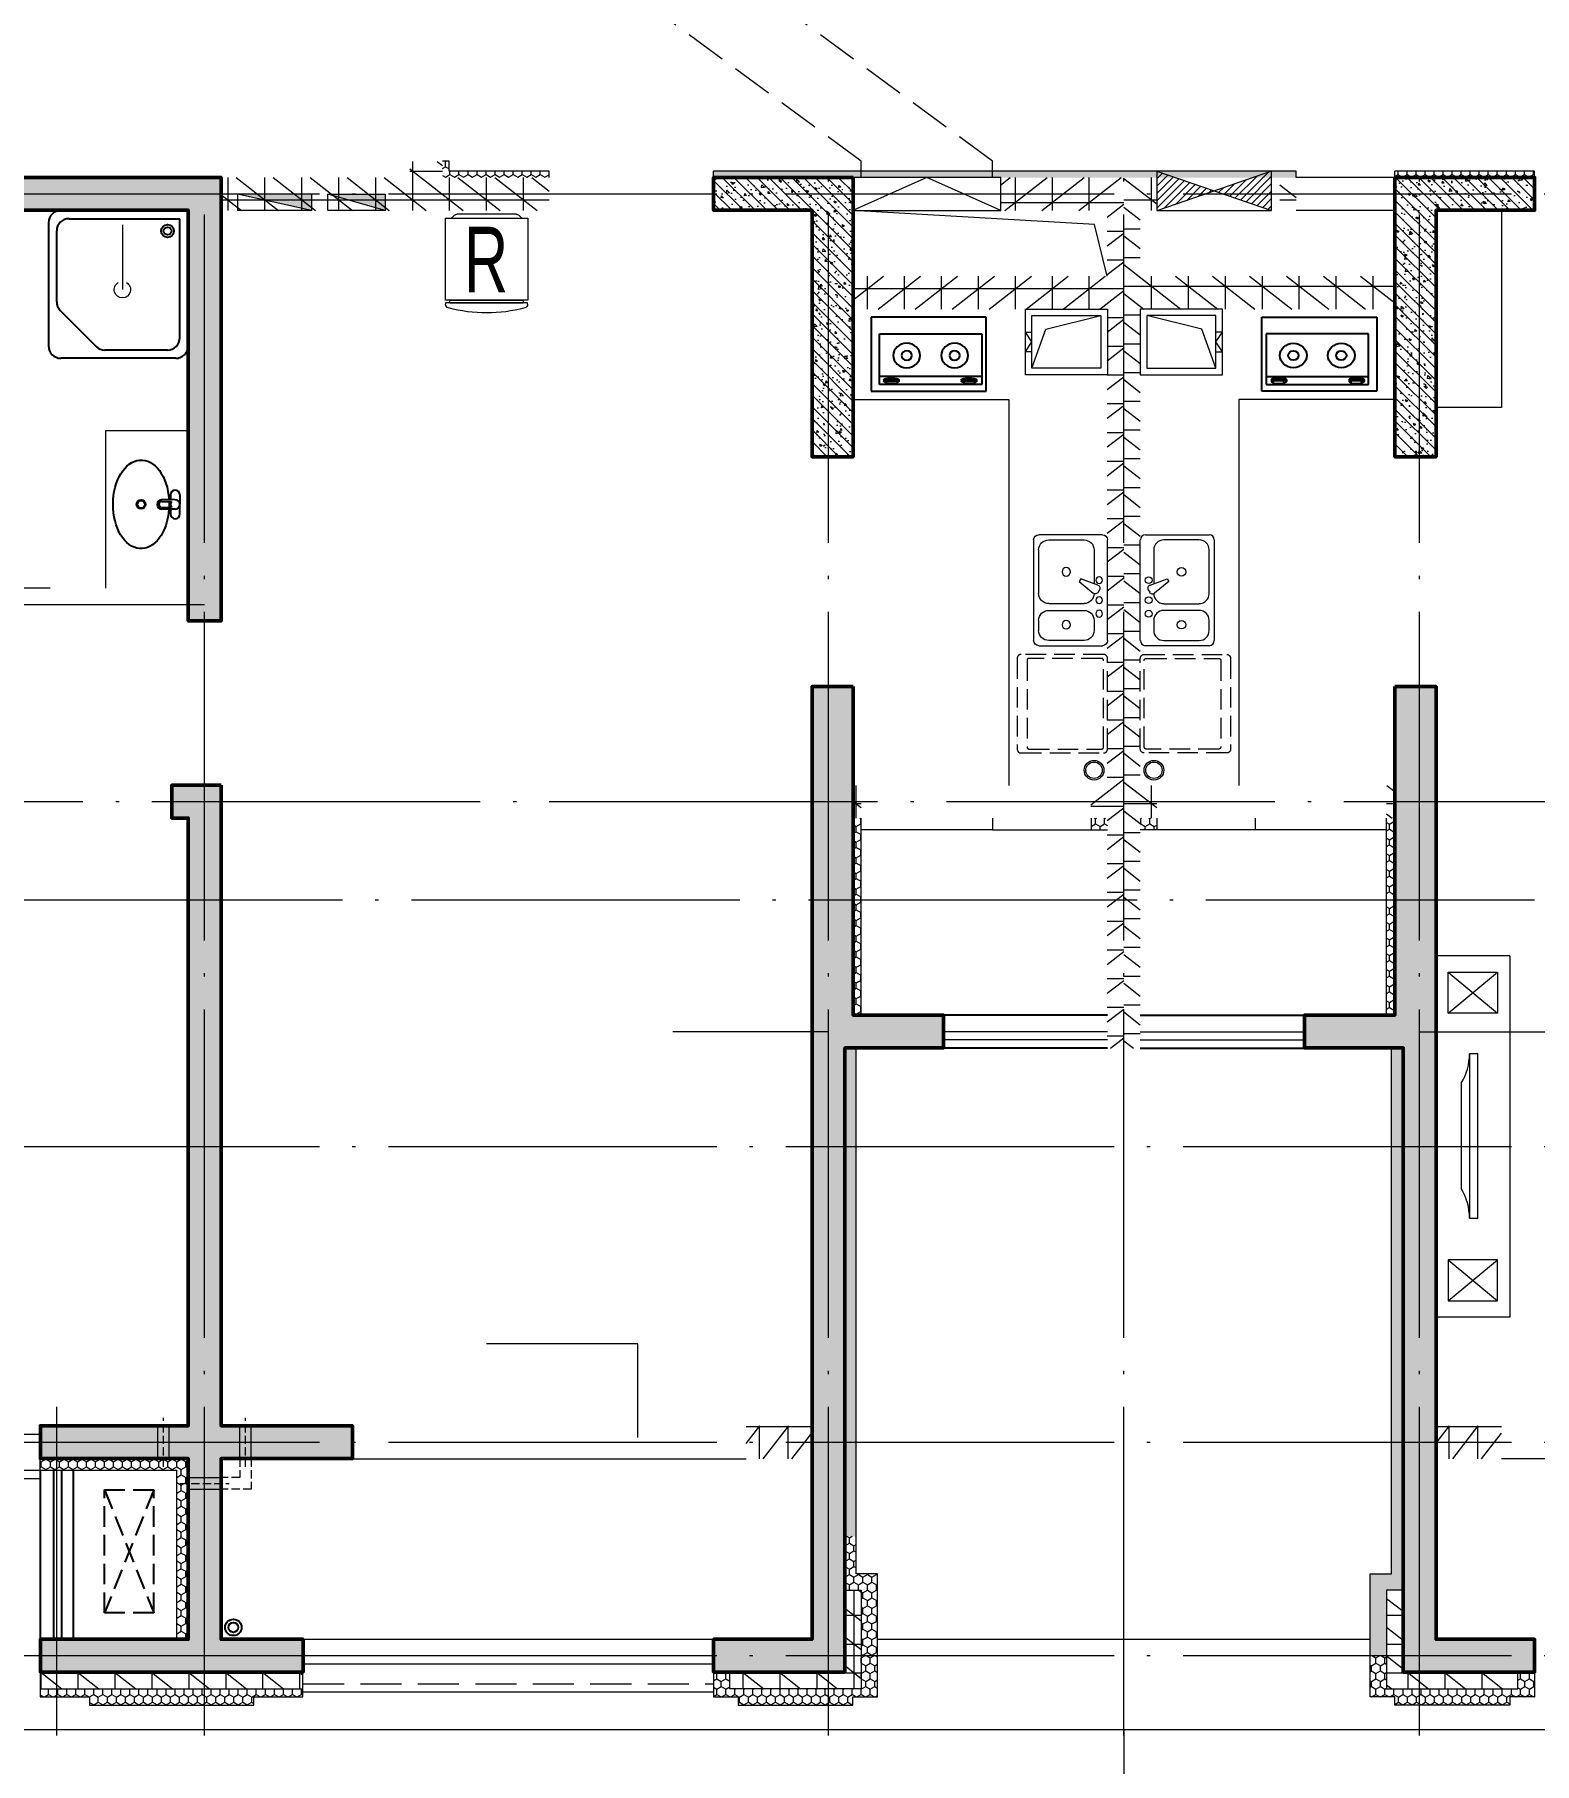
# Model space of a CAD drawing. Extents: x -32901 to 215436, y -92047 to 137701.
# Drawn here: x 178616 to 187751, y -85449 to -74923 of the extents above; entities that cross this region are included whole.
import ezdxf
from ezdxf.enums import TextEntityAlignment as Align

# ---------------------------------------------------------------- set-up
doc = ezdxf.new("R2010")
doc.units = 0
doc.header["$LTSCALE"] = 1000
doc.header["$MEASUREMENT"] = 0
doc.linetypes.add('DASH', pattern=[0.35, 0.25, -0.1])
doc.linetypes.add('DOTE', pattern=[2.42, 2, -0.2, 0.02, -0.2])
doc.layers.get('0').update_dxf_attribs({"linetype": 'CONTINUOUS'})
for name, color, linetype, lineweight in [('AXIS', 3, 'CONTINUOUS', 20), ('DOTE', 1, 'CONTINUOUS', 9), ('LVTRY', 6, 'CONTINUOUS', 20), ('PUB_DIM', 3, 'CONTINUOUS', 20), ('PUB_TEXT', 7, 'CONTINUOUS', 25), ('WINDOW', 4, 'CONTINUOUS', 20), ('保温', 71, 'CONTINUOUS', 15), ('剪力墙', 150, 'CONTINUOUS', 50), ('墙填充', 254, 'CONTINUOUS', 18), ('家具1', 8, 'CONTINUOUS', 15), ('栏杆', 40, 'CONTINUOUS', 18), ('洁具', 6, 'CONTINUOUS', 25), ('洞口层', 20, 'CONTINUOUS', 5), ('看线', 30, 'CONTINUOUS', 25), ('空心砖', 8, 'CONTINUOUS', 15), ('立面线', 7, 'CONTINUOUS', 40), ('装饰墙', 11, 'CONTINUOUS', 15), ('装饰线', 201, 'CONTINUOUS', 18)]:
    doc.layers.add(name, color=color, linetype=linetype, lineweight=lineweight)
doc.styles.add('dim_font', font='SIMPLEX.shx', dxfattribs={"width": 0.6})
doc.styles.add('N3', font='new-roms.shx', dxfattribs={"width": 0.7, "bigfont": 'hztxt.shx'})
pattern_1 = [(90, (489932.66, -65931.273), (27.4963, 47.625), [31.75, -63.5]), (330, (489932.66, -65931.273), (27.4963099, -47.6249943), [31.75, -63.5]), (30, (489932.66, -65931.273), (54.9926099, 5.7e-06), [-63.5, 31.75])]
pattern_2 = [(90, (422082.054, -83822.007), (27.4963, 47.625), [31.75, -63.5]), (330, (422082.054, -83822.007), (27.49631, -47.6249943), [31.75, -63.5]), (30, (422082.054, -83822.007), (54.99261, 5.7e-06), [-63.5, 31.75])]
pattern_3 = [(180, (422082.05, 20277.73), (0, 175), []), (142.125, (421882.05, 20277.73), (84.80764, 109.03833), []), (90, (421882.05, 20277.73), (225, 1e-14), [])]
pattern_4 = [(180, (418494.3, -100255.24), (0, 175), []), (142.125, (418294.3, -100255.24), (84.80764, 109.03833), []), (90, (418294.3, -100255.24), (225, 1e-14), [])]
pattern_5 = [(90, (418494.3, -100255.238), (27.4963, 47.625), [31.75, -63.5]), (330, (418494.3, -100255.238), (27.49631, -47.6249943), [31.75, -63.5]), (30, (418494.3, -100255.238), (54.99261, 5.7e-06), [-63.5, 31.75])]
pattern_6 = [(45, (8803.1, 34278.047), (-35.355339, 35.355339), []), (50, (8803.1, 34278.05), (143.452037, -12.550427), [15, -165]), (355, (8803.1, 34278.05), (-27.75027, 150.43843), [12, -132]), (100.4514, (8815.05, 34277), (115.701876, 137.88791), [12.74804, -140.22842]), (46.1842, (8803.1, 34318.05), (213.44821, -33.1038), [22.5, -247.5]), (96.6356, (8820.89, 34315.29), (186.93254, 194.82357), [19.12206, -210.3426]), (351.1842, (8803.1, 34318.05), (186.93239, 194.82372), [18, -198]), (21, (8823.1, 34308.05), (119.38141, -80.52378), [15, -165]), (326, (8823.1, 34308.05), (48.663066, 145.03001), [12, -132]), (71.4514, (8833.05, 34301.34), (168.044526, 64.5061), [12.74804, -140.22842]), (37.5, (8803.1, 34278.047), (2.431971, 66.578771), [0, -130.4, 0, -134, 0, -132.5]), (7.5, (8803.1, 34278.05), (52.613907, 78.882342), [0, -76.4, 0, -127.4, 0, -50.5]), (327.5, (8758.5, 34278.047), (106.764487, -4.510974), [0, -50, 0, -156, 0, -207]), (317.5, (8738.5, 34278.05), (116.637234, 20.020996), [0, -65, 0, -103.6, 0, -147])]
pattern_7 = [(45, (-188159.54, 103053.335), (-35.355339, 35.355339), []), (50, (-188159.54, 103053.33), (143.452037, -12.550427), [15, -165]), (355, (-188159.54, 103053.33), (-27.750267, 150.438427), [12, -132]), (100.4514, (-188147.59, 103052.29), (115.701876, 137.88791), [12.74804, -140.228422]), (46.1842, (-188159.54, 103093.33), (213.44821, -33.1038), [22.5, -247.5]), (96.6356, (-188141.75, 103090.58), (186.93254, 194.82357), [19.12206, -210.3426]), (351.1842, (-188159.54, 103093.33), (186.93239, 194.82372), [18, -198]), (21, (-188139.54, 103083.33), (119.38141, -80.523778), [15, -165]), (326, (-188139.54, 103083.33), (48.663066, 145.03001), [12, -132]), (71.4514, (-188129.59, 103076.62), (168.044526, 64.5061), [12.74804, -140.228422]), (37.5, (-188159.54, 103053.335), (2.431971, 66.578771), [0, -130.4, 0, -134, 0, -132.5]), (7.5, (-188159.54, 103053.335), (52.613907, 78.882342), [0, -76.4, 0, -127.4, 0, -50.5]), (327.5, (-188204.14, 103053.335), (106.764487, -4.5109743), [0, -50, 0, -156, 0, -207]), (317.5, (-188224.14, 103053.33), (116.637234, 20.020996), [0, -65, 0, -103.6, 0, -147])]

# ---------------------------------------------------------------- blocks, each defined once
blk = doc.blocks.new('M_E25ESP')
at = {"color": 0, "linetype": 'ByBlock'}
for p, q in [((31, 338), (419, 338)), ((0, -307), (0, 307)), ((82, 245), (82, 40)), ((358, 307), (143, 307)), ((419, -20), (419, 245)), ((450, 307), (450, -307)), ((48, 2), (57, -12)), ((59, 31), (163, 70)), ((173, 53), (87, -18)), ((163, 70), (173, 53)), ((143, -82), (358, -82)), ((82, -184), (82, -245)), ((358, -123), (143, -123)), ((419, -245), (419, -184)), ((143, -307), (358, -307)), ((419, -338), (31, -338))]:
    blk.add_line(p, q, dxfattribs=at)
for centre, radius in [((251, 112), 25.6), ((51, 61), 20.5), ((51, -61), 20.5), ((51, -143), 20.5), ((251, -210), 25.6)]:
    blk.add_circle(centre, radius, dxfattribs=at)
for centre, radius, start, end in [((31, 307), 30.7, 90, 180), ((419, 307), 30.7, 0, 90), ((143, 245), 61.4, 90, 180), ((358, 245), 61.4, 0, 90), ((66, 12), 20.5, 110.5377, 210), ((74, -2), 20.5, 210, 309.4623), ((143, -20), 61.4, 180, 270), ((358, -20), 61.4, 270, 0), ((143, -184), 61.4, 90, 180), ((358, -184), 61.4, 0, 90), ((31, -307), 30.7, 180, 270), ((143, -245), 61.4, 180, 270), ((358, -245), 61.4, 270, 0), ((419, -307), 30.7, 270, 0)]:
    blk.add_arc(centre, radius, start, end, dxfattribs=at)
at = {"style": 'dim_font', "width": 0.8, "flags": 9}
for tag in ['XSIZE', 'YSIZE']:
    blk.add_attdef(tag, (0, 0), '', height=0.5, dxfattribs=at)
blk = doc.blocks.new('jjz')
at = {"layer": '洁具'}
for p, q in [((450, 700), (0, 700)), ((0, 700), (0, 0)), ((102, 51), (102, 673)), ((102, 673), (410, 673)), ((360, 673), (360, 51)), ((380, 641), (390, 641)), ((410, 673), (410, 51)), ((450, 0), (450, 700)), ((381, 549), (390, 549)), ((388, 630), (403, 630)), ((388, 566), (388, 630)), ((403, 566), (388, 566)), ((403, 630), (403, 566)), ((380, 168), (390, 168)), ((388, 93), (388, 157)), ((388, 157), (403, 157)), ((403, 157), (403, 93)), ((0, 0), (450, 0)), ((410, 51), (102, 51)), ((381, 76), (390, 76)), ((403, 93), (388, 93))]:
    blk.add_line(p, q, dxfattribs=at)
at = {"layer": '洁具', "extrusion": (0, 0, -1)}
for centre, major_axis, start_param, end_param in [((409, 617), (0, 41.3), -1.318368, -1.013853), ((381, 637), (0, 4.03), -1.013853, 0), ((381, 637), (0, 4.03), 0, 0.313206), ((419, 617), (0, 41.3), -1.318368, -1.013853), ((390, 637), (0, 4.03), -1.013853, 0), ((390, 637), (0, 4.03), 0, 1.013851), ((362, 617), (0, 41.3), 1.013851, 1.240657), ((233, 508), (0, 82.5), 3.141593, 9.424778), ((233, 508), (0, 31.6), 3.141593, 9.424778), ((530, 595), (0, 177), -1.570796, -1.464362), ((530, 595), (0, 177), 4.605954, 4.712389), ((456, 604), (0, 94.4), -1.464362, -1.318368), ((456, 586), (0, 94.4), 4.45996, 4.605954), ((409, 573), (0, 41.3), 4.155445, 4.45996), ((381, 553), (0, 4.03), 3.141593, 4.155445), ((539, 595), (0, 177), -1.570796, -1.464362), ((539, 595), (0, 177), 4.605954, 4.712389), ((465, 604), (0, 94.4), -1.464362, -1.318368), ((465, 586), (0, 94.4), 4.45996, 4.605954), ((419, 573), (0, 41.3), 4.155445, 4.45996), ((390, 553), (0, 4.03), 3.141593, 4.155445), ((390, 553), (0, 4.03), 2.127739, 3.141593), ((362, 573), (0, 41.3), 1.823225, 2.12774), ((316, 586), (0, 94.4), 1.788282, 1.823225), ((233, 216), (0, 82.5), 3.141593, 9.424778), ((233, 216), (0, 31.6), 3.141593, 9.424778), ((530, 122), (0, 177), -1.570796, -1.464362), ((530, 122), (0, 177), 4.605954, 4.712389), ((456, 131), (0, 94.4), -1.464362, -1.318368), ((409, 144), (0, 41.3), -1.318368, -1.013853), ((381, 164), (0, 4.03), -1.013853, 0), ((539, 122), (0, 177), -1.570796, -1.464362), ((539, 122), (0, 177), 4.605954, 4.712389), ((381, 164), (0, 4.03), 0, 0.313206), ((465, 131), (0, 94.4), -1.464362, -1.318368), ((419, 144), (0, 41.3), -1.318368, -1.013853), ((390, 164), (0, 4.03), -1.013853, 0), ((390, 164), (0, 4.03), 0, 1.013851), ((362, 144), (0, 41.3), 1.013851, 1.240657), ((456, 113), (0, 94.4), 4.45996, 4.605954), ((409, 100), (0, 41.3), 4.155445, 4.45996), ((381, 80), (0, 4.03), 3.141593, 4.155445), ((465, 113), (0, 94.4), 4.45996, 4.605954), ((419, 100), (0, 41.3), 4.155445, 4.45996), ((390, 80), (0, 4.03), 3.141593, 4.155445), ((390, 80), (0, 4.03), 2.127739, 3.141593), ((362, 100), (0, 41.3), 1.823225, 2.12774), ((316, 113), (0, 94.4), 1.788282, 1.823225)]:
    blk.add_ellipse(centre, major_axis=major_axis, ratio=0.9, start_param=start_param, end_param=end_param, dxfattribs=at)
blk = doc.blocks.new('j1')
at = {"layer": '洁具'}
for p, q in [((-29, 29), (-111, 29)), ((-29, 29), (-111, 29)), ((-111, 18), (-51, 18)), ((-111, 18), (-51, 18)), ((-58, 58), (-58, 29)), ((-58, 58), (-58, 29)), ((-58, 18), (-58, -18)), ((-58, 18), (-58, -18)), ((0, -58), (0, 58)), ((0, -58), (0, 58)), ((-111, -18), (-51, -18)), ((-111, -18), (-51, -18)), ((-29, -29), (-111, -29)), ((-29, -29), (-111, -29)), ((-58, -29), (-58, -58)), ((-58, -29), (-58, -58))]:
    blk.add_line(p, q, dxfattribs=at)
for radius in [27, 27, 22.5, 22.5]:
    blk.add_circle((-237, 0), radius, dxfattribs=at)
for centre, radius, start, end in [((-111, 0), 28.8, 90, 270), ((-111, 0), 28.8, 90, 270), ((-111, 0), 18, 90, 270), ((-111, 0), 18, 90, 270), ((-29, 58), 28.8, 0, 180), ((-29, 58), 28.8, 0, 180), ((-29, 0), 28.8, 141.3178, 218.6822), ((-29, 0), 28.8, 141.3178, 218.6822), ((-29, 0), 28.8, 270, 90), ((-29, 0), 28.8, 270, 90), ((-29, -58), 28.8, 180, 0), ((-29, -58), 28.8, 180, 0)]:
    blk.add_arc(centre, radius, start, end, dxfattribs=at)
at = {"layer": '洁具', "extrusion": (0, 0, -1)}
for start_param, end_param in [(1.677666, 7.747112), (1.677666, 7.747112), (1.50408, 1.637512), (1.50408, 1.637512)]:
    blk.add_ellipse((-237, 0), major_axis=(0, 270), ratio=0.633333, start_param=start_param, end_param=end_param, dxfattribs=at)
blk = doc.blocks.new('_LV10')
blk.add_line((0, -37), (0, -432))
blk.add_arc((0, -432), 50, 121.0332, 58.9668)
blk = doc.blocks.new('yg4')
at = {"layer": '洁具'}
for p, q in [((-775, 0), (0, 0)), ((0, 0), (0, -825)), ((-850, -75), (-850, -825)), ((-725, -50), (-50, -50)), ((-50, -775), (-50, -50)), ((-800, -556), (-800, -125)), ((-778, -609), (-559, -828)), ((-75, -900), (-775, -900)), ((-125, -850), (-506, -850))]:
    blk.add_line(p, q, dxfattribs=at)
for radius in [38.8, 23.8]:
    blk.add_circle((-125, -125), radius, dxfattribs=at)
for centre, start, end in [((-775, -75), 90, 180), ((-725, -125), 90, 180), ((-725, -556), 180, 225), ((-775, -825), 180, 270), ((-506, -775), 225, 270), ((-125, -775), 270, 0), ((-75, -825), 270, 0)]:
    blk.add_arc(centre, 75, start, end, dxfattribs=at)
at = {"layer": 'LVTRY', "xscale": -1}
blk.add_blockref('_LV10', (-400, -50), dxfattribs=at)
blk = doc.blocks.new('ktj1')
at = {"layer": '洁具', "linetype": 'DASH', "ltscale": 0.5}
blk.add_lwpolyline([(750, 0), (750, 300), (0, 300), (750, 0), (0, 0), (750, 300), (0, 300), (0, 0)], dxfattribs=at)
blk = doc.blocks.new('xyj01')
at = {"layer": 'LVTRY', "linetype": 'DASH', "ltscale": 0.5}
for p, q in [((276, 550), (-276, 550)), ((-300, 526), (-300, 24)), ((-276, 478), (-276, 36)), ((264, 490), (-264, 490)), ((276, 36), (276, 478)), ((300, 24), (300, 526)), ((-276, 0), (276, 0)), ((-264, 24), (264, 24))]:
    blk.add_line(p, q, dxfattribs=at)
for centre, radius, start, end in [((-276, 526), 24, 90, 180), ((276, 526), 24, 0, 90), ((-264, 478), 12, 90, 180), ((264, 478), 12, 0, 90), ((-276, 24), 24, 180, 270), ((-264, 36), 12, 180, 270), ((264, 36), 12, 270, 0), ((276, 24), 24, 270, 0)]:
    blk.add_arc(centre, radius, start, end, dxfattribs=at)
blk = doc.blocks.new('jjg2')
at = {"layer": 'LVTRY'}
for points in [[(0, 400), (500, 400), (500, 0), (0, 0)], [(40, 360), (460, 360), (460, 40), (40, 40)]]:
    blk.add_lwpolyline(points, close=True, dxfattribs=at)
blk.add_lwpolyline([(40, 140), (0, 140), (40, 200), (0, 260), (40, 260)], dxfattribs=at)
at = {"layer": 'PUB_DIM'}
blk.add_lwpolyline([(40, 40), (125, 278), (460, 360)], dxfattribs=at)
blk = doc.blocks.new('tv1')
at = {"layer": '家具1'}
for p, q in [((0, 2200), (0, 0)), ((450, 2200), (0, 2200)), ((450, 2200), (450, 0)), ((75, 1850), (375, 2100)), ((75, 2100), (375, 1850)), ((75, 100), (375, 350)), ((75, 350), (375, 100)), ((450, 0), (0, 0))]:
    blk.add_line(p, q, dxfattribs=at)
for points in [[(75, 2100), (375, 2100), (375, 1850), (75, 1850)], [(205, 1603), (205, 603), (255, 603), (255, 1603)], [(75, 100), (375, 100), (375, 350), (75, 350)]]:
    blk.add_lwpolyline(points, close=True, dxfattribs=at)
blk.add_lwpolyline([(155, 1424), (155, 783)], dxfattribs=at)
for centre, start, end in [((-139, 1603), 328.7071, 0.1284), ((-139, 604), 359.8716, 31.2929)]:
    blk.add_arc(centre, 344, start, end, dxfattribs=at)
blk = doc.blocks.new('bx1')
at = {"layer": '家具1', "color": 2}
for p, q in [((-1085, -2), (-1067, -2)), ((-1067, -2), (-1067, -1001))]:
    blk.add_line(p, q, dxfattribs=at)
at = {"layer": '家具1', "color": 8}
for p, q in [((-39, -71), (-2, -108)), ((12, -141), (12, -859)), ((-1067, -1001), (-1085, -1001)), ((-39, -929), (-2, -892))]:
    blk.add_line(p, q, dxfattribs=at)
at = {"layer": '家具1', "color": 2}
blk.add_lwpolyline([(-39, -1000), (-39, 0), (-1038, 0), (-1038, -1000)], close=True, dxfattribs=at)
at = {"layer": '家具1', "color": 8}
blk.add_lwpolyline([(-1072, -950), (-1038, -950), (-1038, -54), (-1072, -54)], close=True, dxfattribs=at)
at = {"layer": '家具1', "color": 2}
for centre, radius, start, end in [((583, -501), 1775, 164.8257, 195.1743), ((-1085, -49), 47.4, 90, 164.8257), ((-1085, -954), 47.4, 195.1743, 270)]:
    blk.add_arc(centre, radius, start, end, dxfattribs=at)
at = {"layer": '家具1', "color": 8}
for centre, start, end in [((-36, -141), 0, 45), ((-36, -859), 315, 0)]:
    blk.add_arc(centre, 47.4, start, end, dxfattribs=at)
blk = doc.blocks.new('1')
at = {"layer": '洞口层'}
for p, q in [((380970, -27032), (381170, -27032)), ((380970, -27032), (380970, -27102)), ((381170, -27032), (381170, -27102)), ((380970, -27102), (381170, -27102))]:
    blk.add_line(p, q, dxfattribs=at)
at = {"layer": '洞口层', "linetype": 'DASH', "ltscale": 0.2}
blk.add_line((380920, -27067), (381220, -27067), dxfattribs=at)
blk = doc.blocks.new('6')
at = {"layer": '空心砖'}
h = blk.add_hatch(dxfattribs=at)
h.set_pattern_fill('ANSI31', color=256, scale=20, style=0)
h.set_pattern_definition([(45, (369808.73, 202938.41), (-22.4506403, 22.4506403), [])])
h.paths.add_polyline_path([(394270, -30837), (394170, -30837), (394170, -31128), (394190, -31185), (394225, -31083), (394218, -31085, -1), (394212, -31086, -1), (394218, -31085), (394225, -31083), (394270, -30952)])
h.paths.add_polyline_path([(394170, -30837), (394070, -30837), (394170, -31128)])
h.paths.add_polyline_path([(394310, -30837), (394270, -30837), (394270, -30952)])
h = blk.add_hatch(dxfattribs=at)
h.set_pattern_fill('ANSI31', color=256, scale=20, style=0)
h.set_pattern_definition([(45, (297950.06, -118313.154), (-22.45064, 22.45064), [])])
h.paths.add_polyline_path([(394190, -31185), (394070, -31530), (394070, -31537), (394310, -31537)])
at = {"layer": '洞口层', "ltscale": 500}
for p, q in [((394310, -31537), (394070, -30837)), ((394310, -30837), (394070, -31530))]:
    blk.add_line(p, q, dxfattribs=at)
blk.add_lwpolyline([(394070, -31537), (394070, -30837), (394310, -30837), (394310, -31537)], close=True, dxfattribs=at)
blk = doc.blocks.new('剪力墙1')
at = {"layer": '墙填充'}
h = blk.add_hatch(dxfattribs=at)
h.set_pattern_fill('钢筋混凝土', color=256, scale=20, style=0)
h.set_pattern_definition(pattern_7)
h.paths.add_polyline_path([(302781, 69338), (302781, 67838), (303031, 67838), (303031, 69538), (302181, 69538), (302181, 69338)])
h = blk.add_hatch(dxfattribs=at)
h.set_pattern_fill('钢筋混凝土', color=256, scale=20, style=0)
h.set_pattern_definition(pattern_7)
h.paths.add_polyline_path([(306581, 69338), (307181, 69338), (307181, 69538), (306331, 69538), (306331, 67838), (306581, 67838)])
h = blk.add_hatch(dxfattribs=at)
h.set_pattern_fill('钢筋混凝土', color=256, scale=20, style=0)
h.set_pattern_definition(pattern_7)
h.paths.add_polyline_path([(314981, 65238), (314881, 65238), (314881, 65038), (314981, 65038), (314981, 63538), (315981, 63538), (315981, 63838), (315181, 63838), (315181, 65038), (315981, 65038), (315981, 65238), (315181, 65238), (315181, 69538), (310181, 69538), (310181, 69338), (310181, 66838), (310381, 66838), (310381, 67038), (310381, 69338), (312131, 69338), (312131, 66838), (312331, 66838), (312331, 69338), (314981, 69338)])
h = blk.add_hatch(dxfattribs=at)
h.set_pattern_fill('钢筋混凝土', color=256, scale=20, style=0)
h.set_pattern_definition(pattern_6)
h.paths.add_polyline_path([(302781, 60638), (302181, 60638), (302181, 60438), (302981, 60438), (302981, 64238), (303581, 64238), (303581, 64438), (303031, 64438), (303031, 66438), (302781, 66438)])
h = blk.add_hatch(dxfattribs=at)
h.set_pattern_fill('钢筋混凝土', color=256, scale=20, style=0)
h.set_pattern_definition(pattern_6)
h.paths.add_polyline_path([(306581, 66438), (306331, 66438), (306331, 64438), (305781, 64438), (305781, 64238), (306381, 64238), (306381, 60438), (307181, 60438), (307181, 60638), (306581, 60638)])
h = blk.add_hatch(dxfattribs=at)
h.set_pattern_fill('钢筋混凝土', color=256, scale=20, style=0)
h.set_pattern_definition(pattern_6)
h.paths.add_polyline_path([(310181, 61938), (309381, 61938), (309381, 61738), (310181, 61738), (310181, 60638), (309681, 60638), (309681, 60438), (311281, 60438), (311281, 60638), (310381, 60638), (310381, 61738), (311281, 61738), (311281, 61938), (310381, 61938), (310381, 65638), (310481, 65638), (310481, 65838), (310181, 65838)])
at = {"layer": '剪力墙'}
for points in [[(303031, 69538), (302181, 69538), (302181, 69338), (302781, 69338), (302781, 67838), (303031, 67838), (303031, 69538)], [(306331, 69538), (307181, 69538), (307181, 69338), (306581, 69338), (306581, 67838), (306331, 67838), (306331, 69538)], [(303031, 66438), (303031, 64438), (303581, 64438), (303581, 64238), (302981, 64238), (302981, 60438), (302181, 60438), (302181, 60638), (302781, 60638), (302781, 66438)], [(306331, 66438), (306331, 64438), (305781, 64438), (305781, 64238), (306381, 64238), (306381, 60438), (307181, 60438), (307181, 60638), (306581, 60638), (306581, 66438)], [(310181, 65838), (310181, 61938), (309381, 61938), (309381, 61738), (310181, 61738), (310181, 60638), (309681, 60638), (309681, 60438), (311281, 60438), (311281, 60638), (310381, 60638), (310381, 61738), (311281, 61738), (311281, 61938), (310381, 61938), (310381, 65638), (310481, 65638), (310481, 65838)]]:
    blk.add_lwpolyline(points, close=True, dxfattribs=at)
blk.add_lwpolyline([(312331, 69338), (314981, 69338), (314981, 65238), (314881, 65238), (314881, 65038), (314981, 65038), (314981, 63538), (315981, 63538), (315981, 63838), (315181, 63838), (315181, 65038), (315981, 65038), (315981, 65238), (315181, 65238), (315181, 69538), (310181, 69538), (310181, 69338), (310181, 66838), (310381, 66838), (310381, 67038), (310381, 67038), (310381, 69338), (312131, 69338)], dxfattribs=at)
blk = doc.blocks.new('2')
at = {"layer": '洞口层', "ltscale": 500}
for p, q in [((390745, -31617), (390745, -31717)), ((390745, -31617), (391195, -31617)), ((390745, -31717), (391195, -31617)), ((391195, -31617), (391195, -31717)), ((390745, -31717), (391195, -31717))]:
    blk.add_line(p, q, dxfattribs=at)
blk = doc.blocks.new('3')
at = {"layer": '洞口层', "ltscale": 500}
for p, q in [((390620, -31617), (390270, -31617)), ((390270, -31617), (390270, -31717)), ((390270, -31717), (390620, -31617)), ((390620, -31717), (390620, -31617)), ((390270, -31717), (390620, -31717))]:
    blk.add_line(p, q, dxfattribs=at)

msp = doc.modelspace()

# ---------------------------------------------------------------- hatches: boundary and pattern name
at = {"layer": '保温', "ltscale": 500}
h = msp.add_hatch(dxfattribs=at)
h.set_pattern_fill('HONEY', color=256, scale=20, angle=90, style=0)
h.set_pattern_definition(pattern_5)
h.paths.add_polyline_path([(181101, -75794), (181101, -75694), (181141, -75694), (181141, -75754), (181751, -75754), (181751, -75794)])
h = msp.add_hatch(dxfattribs=at)
h.set_pattern_fill('HONEY', color=256, scale=20, angle=90, style=0)
h.set_pattern_definition(pattern_5)
h.paths.add_polyline_path([(185930, -75754), (186301, -75754), (186301, -75794), (185918, -75794)])
h.paths.add_polyline_path([(185458, -75754), (185930, -75754), (185918, -75794), (185458, -75794)])
h.paths.add_polyline_path([(182751, -75754), (185458, -75754), (185458, -75794), (182751, -75794)])
h = msp.add_hatch(dxfattribs=at)
h.set_pattern_fill('HONEY', color=256, scale=20, angle=90, style=0)
h.set_pattern_definition(pattern_5)
h.paths.add_polyline_path([(186901, -75794), (186901, -75754), (187751, -75754), (187751, -75794)])
h = msp.add_hatch(dxfattribs=at)
h.set_pattern_fill('HONEY', color=256, scale=20, angle=90, style=0)
h.set_pattern_definition(pattern_5)
h.paths.add_polyline_path([(183601, -79694), (183651, -79694), (183651, -80194), (183601, -80194)])
h.paths.add_polyline_path([(183651, -80894), (183601, -80894), (183601, -80194), (183651, -80194)])
h = msp.add_hatch(dxfattribs=at)
h.set_pattern_fill('HONEY', color=256, scale=20, angle=90, style=0)
h.set_pattern_definition([(90, (418494.3, -100255.238), (27.4963, 47.625), [31.75, -63.5]), (330, (418494.3, -100255.238), (27.49631, -47.6249943), [31.75, -63.5]), (30, (418494.3, -100255.238), (54.99261, 5.7e-06), [-63.5, 31.75])])
h.paths.add_polyline_path([(185351, -79764), (185351, -79694), (185451, -79694), (185451, -79764)])
h.paths.add_polyline_path([(185051, -79764), (185051, -79694), (185151, -79694), (185151, -79764)])
h = msp.add_hatch(dxfattribs=at)
h.set_pattern_fill('HONEY', color=256, scale=20, angle=90, style=0)
h.set_pattern_definition([(90, (489932.66, -26231.273), (27.4963, 47.625), [31.75, -63.5]), (330, (489932.66, -26231.273), (27.4963099, -47.6249943), [31.75, -63.5]), (30, (489932.66, -26231.273), (54.9926099, 5.7e-06), [-63.5, 31.75])])
h.paths.add_polyline_path([(186851, -79694), (186901, -79694), (186901, -80194), (186851, -80194)])
h = msp.add_hatch(dxfattribs=at)
h.set_pattern_fill('HONEY', color=256, scale=20, angle=90, style=0)
h.set_pattern_definition([(90, (489932.66, -145331.404), (27.4963, 47.625), [31.75, -63.5]), (330, (489932.66, -145331.404), (27.4963099, -47.6249943), [31.75, -63.5]), (30, (489932.66, -145331.404), (54.9926099, 5.7e-06), [-63.5, 31.75])])
h.paths.add_polyline_path([(186851, -80194), (186901, -80194), (186901, -80894), (186851, -80894)])
h = msp.add_hatch(dxfattribs=at)
h.set_pattern_fill('HONEY', color=256, scale=20, angle=90, style=0)
h.set_pattern_definition(pattern_2)
h.paths.add_polyline_path([(183551, -83494), (183621, -83494), (183621, -84066), (183551, -84066)])
h.paths.add_polyline_path([(183551, -81094), (183621, -81094), (183621, -83494), (183551, -83494)])
h = msp.add_hatch(dxfattribs=at)
h.set_pattern_fill('HONEY', color=256, scale=20, angle=90, style=0)
h.set_pattern_definition(pattern_2)
h.paths.add_polyline_path([(186751, -84294), (186881, -84294), (186881, -81094), (186951, -81094), (186951, -84394), (186851, -84394), (186851, -84794), (186751, -84794)])
h = msp.add_hatch(dxfattribs=at)
h.set_pattern_fill('HONEY', color=256, scale=20, angle=90, style=0)
h.set_pattern_definition([(90, (422082.054, 72327.727), (27.4963, 47.625), [31.75, -63.5]), (330, (422082.054, 72327.727), (27.4963099, -47.6249943), [31.75, -63.5]), (30, (422082.054, 72327.727), (54.9926099, 5.7e-06), [-63.5, 31.75])])
h.paths.add_polyline_path([(178651, -83594), (178751, -83594), (178751, -83664), (178651, -83664)])
h.paths.add_polyline_path([(178751, -83594), (179317, -83594), (179220, -83664), (178751, -83664)])
h.paths.add_polyline_path([(179317, -83594), (179551, -83594), (179551, -84694), (179481, -84694), (179481, -83664), (179220, -83664)])
h = msp.add_hatch(dxfattribs=at)
h.set_pattern_fill('HONEY', color=256, scale=20, angle=90, style=0)
h.set_pattern_definition(pattern_2)
h.paths.add_polyline_path([(183651, -84394), (183551, -84394), (183551, -84066), (183621, -84066), (183621, -84294), (183751, -84294), (183751, -84794), (183651, -84794)])
h = msp.add_hatch(dxfattribs=at)
h.set_pattern_fill('HONEY', color=256, scale=20, angle=90, style=0)
h.set_pattern_definition(pattern_1)
h.paths.add_polyline_path([(182751, -84894), (182851, -84894), (182851, -84994), (183451, -84994), (183451, -85094), (182901, -85094), (182901, -85044), (182751, -85044)])
h.paths.add_polyline_path([(183451, -84994), (183651, -84994), (183651, -84794), (183751, -84794), (183751, -85044), (183601, -85044), (183601, -85094), (183451, -85094)])
h = msp.add_hatch(dxfattribs=at)
h.set_pattern_fill('HONEY', color=256, scale=20, angle=90, style=0)
h.set_pattern_definition(pattern_1)
h.paths.add_polyline_path([(186751, -84794), (186851, -84794), (186851, -84994), (187051, -84994), (187051, -85094), (186901, -85094), (186901, -85044), (186751, -85044)])
h.paths.add_polyline_path([(187051, -84994), (187651, -84994), (187651, -84894), (187751, -84894), (187751, -85044), (187601, -85044), (187601, -85094), (187051, -85094)])
h = msp.add_hatch(dxfattribs=at)
h.set_pattern_fill('HONEY', color=256, scale=20, angle=90, style=0)
h.set_pattern_definition(pattern_1)
h.paths.add_polyline_path([(179651, -84994), (180251, -84994), (180251, -85044), (179951, -85044), (179951, -85094), (179651, -85094)])
h.paths.add_polyline_path([(179426, -84994), (179651, -84994), (179651, -85094), (179392, -85094)])
h.paths.add_polyline_path([(179318, -84994), (179426, -84994), (179392, -85094), (179297, -85094)])
h.paths.add_polyline_path([(178951, -85044), (178751, -85044), (178751, -84994), (179318, -84994), (179297, -85094), (178951, -85094)])
h.paths.add_polyline_path([(178651, -84994), (178751, -84994), (178751, -85044), (178651, -85044)])
at = {"layer": '空心砖', "ltscale": 500}
h = msp.add_hatch(dxfattribs=at)
h.set_pattern_fill('空心砖', color=256, scale=50, style=0)
h.set_pattern_definition(pattern_4)
h.paths.add_polyline_path([(180901, -75695), (181101, -75695), (181101, -75794), (181751, -75794), (181751, -75894), (180476, -75894), (180496, -75794), (180901, -75794)])
h.paths.add_polyline_path([(180476, -75894), (181751, -75894), (181751, -75994), (180457, -75994)])
h.paths.add_polyline_path([(180102, -75794), (180496, -75794), (180476, -75894), (180132, -75894)])
h.paths.add_polyline_path([(180132, -75894), (180476, -75894), (180457, -75994), (180162, -75994)])
h.paths.add_polyline_path([(179751, -75794), (180102, -75794), (180132, -75894), (179751, -75894)])
h.paths.add_polyline_path([(179751, -75894), (180132, -75894), (180162, -75994), (179751, -75994)])
h = msp.add_hatch(dxfattribs=at)
h.set_pattern_fill('空心砖', color=256, scale=50, style=0)
h.set_pattern_definition([(0, (-339859.88, -124595.09), (0, 175), []), (37.875, (-339659.88, -124595.09), (-84.80764, 109.03833), []), (90, (-339659.88, -124595.09), (-225, 1e-14), [])])
h.paths.add_polyline_path([(185250, -75794), (184500, -75794), (184500, -75894), (185250, -75894)])
h.paths.add_polyline_path([(185250, -75894), (184500, -75894), (184500, -75994), (185149, -75994), (185149, -76394), (183600, -76394), (183600, -76594), (185150, -76594), (185150, -79494), (185050, -79494), (185050, -79694), (185150, -79694), (185150, -81094), (185250, -81094)])
h.paths.add_polyline_path([(184494, -76089), (184494, -75799), (184719, -75799), (184719, -76089)], flags=9)
h = msp.add_hatch(dxfattribs=at)
h.set_pattern_fill('空心砖', color=256, scale=50, style=0)
h.set_pattern_definition(pattern_4)
h.paths.add_polyline_path([(185251, -75894), (185451, -75894), (185451, -75994), (185350, -75994), (185350, -76394), (185458, -76394), (185458, -76594), (185351, -76594), (185351, -79494), (185451, -79494), (185451, -79694), (185351, -79694), (185351, -81094), (185251, -81094)])
h.paths.add_polyline_path([(185251, -75794), (185451, -75794), (185451, -75894), (185251, -75894)])
h.paths.add_polyline_path([(186201, -75794), (186301, -75794), (186301, -75894), (186201, -75894)])
h.paths.add_polyline_path([(186201, -75894), (186301, -75894), (186301, -75994), (186201, -75994)])
h.paths.add_polyline_path([(185458, -76394), (186901, -76394), (186901, -76594), (185458, -76594)])
h.paths.add_polyline_path([(185020, -76089), (185020, -75799), (184795, -75799), (184795, -76089)], flags=9)
h = msp.add_hatch(color=256, dxfattribs=at)
h.paths.add_polyline_path([(180751, -75894), (180457, -75894), (180454, -75909), (180751, -75994)])
h.paths.add_polyline_path([(180457, -75894), (180401, -75894), (180454, -75909)])
h.paths.add_polyline_path([(180301, -75894), (180162, -75894), (180174, -75933, -1), (180176, -75940, -1), (180174, -75933), (180162, -75894), (179851, -75894), (180301, -75994)])
h = msp.add_hatch(dxfattribs=at)
h.set_pattern_fill('空心砖', color=256, scale=50, style=0)
h.set_pattern_definition(pattern_4)
h.paths.add_polyline_path([(186851, -79494), (186901, -79494), (186901, -79594), (186851, -79594)])
h.paths.add_polyline_path([(186851, -79594), (186901, -79594), (186901, -79694), (186851, -79694)])
h.paths.add_polyline_path([(183601, -79494), (183651, -79494), (183651, -79594), (183601, -79594)])
h.paths.add_polyline_path([(183601, -79594), (183651, -79594), (183651, -79694), (183601, -79694)])
h = msp.add_hatch(dxfattribs=at)
h.set_pattern_fill('空心砖', color=256, scale=50, angle=90, style=0)
h.set_pattern_definition([(90, (422082.05, -83822), (175, 1e-14), []), (52.125, (422082.05, -83622), (109.03833, -84.80764), []), (7e-15, (422082.05, -83622), (3e-14, -225), [])])
h.paths.add_polyline_path([(182951, -83394), (183351, -83394), (183351, -83494), (182951, -83494)])
h.paths.add_polyline_path([(182951, -83494), (183351, -83494), (183351, -83594), (182951, -83594)])
h = msp.add_hatch(dxfattribs=at)
h.set_pattern_fill('空心砖', color=256, scale=50, angle=90, style=0)
h.set_pattern_definition([(90, (426282.05, -83822), (175, 1e-14), []), (52.125, (426282.05, -83622), (109.03833, -84.80764), []), (7e-15, (426282.05, -83622), (3e-14, -225), [])])
h.paths.add_polyline_path([(187151, -83394), (187551, -83394), (187551, -83494), (187151, -83494)])
h.paths.add_polyline_path([(187151, -83494), (187551, -83494), (187551, -83594), (187151, -83594)])
h = msp.add_hatch(dxfattribs=at)
h.set_pattern_fill('空心砖', color=256, scale=50, style=0)
h.set_pattern_definition(pattern_3)
h.paths.add_polyline_path([(182851, -84894), (183451, -84894), (183451, -84994), (182851, -84994)])
h.paths.add_polyline_path([(183451, -84894), (183551, -84894), (183551, -84794), (183651, -84794), (183651, -84994), (183451, -84994)])
h.paths.add_polyline_path([(183551, -84394), (183651, -84394), (183651, -84794), (183551, -84794)])
h = msp.add_hatch(dxfattribs=at)
h.set_pattern_fill('空心砖', color=256, scale=50, style=0)
h.set_pattern_definition(pattern_3)
h.paths.add_polyline_path([(186851, -84394), (186951, -84394), (186951, -84794), (186851, -84794)])
h.paths.add_polyline_path([(186851, -84794), (186951, -84794), (186951, -84894), (187051, -84894), (187051, -84994), (186851, -84994)])
h.paths.add_polyline_path([(187051, -84894), (187651, -84894), (187651, -84994), (187051, -84994)])
h = msp.add_hatch(dxfattribs=at)
h.set_pattern_fill('空心砖', color=256, scale=50, style=0)
h.set_pattern_definition(pattern_3)
h.paths.add_polyline_path([(178651, -84894), (178751, -84894), (178751, -84994), (178651, -84994)])
h.paths.add_polyline_path([(178751, -84894), (179396, -84894), (179380, -84994), (178751, -84994)])
h.paths.add_polyline_path([(179396, -84894), (179491, -84894), (179459, -84994), (179380, -84994)])
h.paths.add_polyline_path([(179491, -84894), (179651, -84894), (179651, -84994), (179459, -84994)])
h.paths.add_polyline_path([(179651, -84894), (180251, -84894), (180251, -84994), (179651, -84994)])

# ---------------------------------------------------------------- linework, layer by layer
at = {"layer": 'AXIS'}
for p, q in [((183451, -80994), (182504, -80994)), ((187051, -80994), (187999, -80994)), ((185251, -85244), (185251, -87244))]:
    msp.add_line(p, q, dxfattribs=at)
at = {"layer": 'DOTE', "linetype": 'DOTE'}
for p, q in [((183451, -85278), (183451, -75794)), ((185251, -85278), (185251, -75794)), ((187051, -85278), (187051, -75794)), ((204551, -75894), (166287, -75894)), ((179651, -85278), (179651, -75894)), ((177751, -78394), (179651, -78394)), ((195851, -79594), (174851, -79594)), ((199851, -80194), (170651, -80194)), ((204551, -81694), (166287, -81694)), ((178751, -85278), (178751, -83094)), ((204551, -83494), (166337, -83494)), ((204551, -84794), (166337, -84794))]:
    msp.add_line(p, q, dxfattribs=at)
at = {"layer": 'LVTRY'}
for p, q in [((183601, -77144), (184551, -77144)), ((186901, -77144), (185951, -77144)), ((179051, -78294), (179051, -77334)), ((179051, -77334), (179551, -77334))]:
    msp.add_line(p, q, dxfattribs=at)
at = {"layer": 'LVTRY', "linetype": 'DASH'}
for points in [[(183651, -75794), (183651, -75694), (182151, -74594), (182151, -74494)], [(184451, -75794), (184451, -75694), (182951, -74594), (182951, -74494)]]:
    msp.add_lwpolyline(points, dxfattribs=at)
at = {"layer": 'LVTRY'}
for points in [[(184501, -75994), (184501, -75794), (183601, -75794), (183601, -75994), (184501, -75994), (184051, -75794), (183601, -75994)], [(184551, -77144), (184551, -79494)], [(185951, -77144), (185951, -79494)]]:
    msp.add_lwpolyline(points, dxfattribs=at)
for centre, radius in [((185069, -79402), 60), ((185069, -79402), 50), ((185434, -79402), 60), ((185434, -79402), 50)]:
    msp.add_circle(centre, radius, dxfattribs=at)
at = {"layer": 'PUB_DIM'}
msp.add_lwpolyline([(185150, -76394), (185072, -76080), (183603, -75994)], dxfattribs=at)
msp.add_lwpolyline([(185150, -76394), (185072, -76080), (183603, -75994)], dxfattribs=at)
at = {"layer": 'PUB_DIM', "ltscale": 500}
msp.add_lwpolyline([(182290, -83464), (182290, -82895), (181369, -82895)], dxfattribs=at)
at = {"layer": 'WINDOW'}
for p, q in [((186901, -75794), (186301, -75794)), ((186901, -75994), (186301, -75994)), ((178711, -78294), (177911, -78294)), ((184451, -79764), (183651, -79764)), ((186851, -79764), (186051, -79764)), ((180551, -83594), (182951, -83594)), ((189951, -83594), (187551, -83594)), ((182751, -84694), (180251, -84694))]:
    msp.add_line(p, q, dxfattribs=at)
for points in [[(177051, -83714), (178651, -83714), (178651, -83594)], [(180251, -85014), (182751, -85014)]]:
    msp.add_lwpolyline(points, dxfattribs=at)
at = {"layer": '保温'}
for p, q in [((182751, -75794), (182751, -75754)), ((186301, -75794), (186301, -75754)), ((186901, -75794), (186901, -75754)), ((187751, -75794), (187751, -75754)), ((185051, -79694), (185051, -79764)), ((185451, -79694), (185451, -79764))]:
    msp.add_line(p, q, dxfattribs=at)
for points in [[(181751, -75794), (181751, -75754), (181141, -75754), (181141, -75694), (181101, -75694)], [(186301, -75754), (182751, -75754)], [(187751, -75754), (186901, -75754)], [(183651, -80894), (183651, -79764), (183651, -79764), (183651, -79694)], [(184451, -79694), (184451, -79764), (185151, -79764)], [(186051, -79694), (186051, -79764), (185351, -79764)], [(186851, -80894), (186851, -79764), (186851, -79764), (186851, -79694)], [(183621, -84294), (183621, -81094)], [(186881, -84294), (186881, -81094)], [(178651, -83664), (179481, -83664), (179481, -84694)], [(182751, -84894), (182751, -85044), (182901, -85044), (182901, -85094), (183601, -85094), (183601, -85044), (183751, -85044), (183751, -84294), (183621, -84294)], [(187751, -84894), (187751, -85044), (187601, -85044), (187601, -85094), (186901, -85094), (186901, -85044), (186751, -85044), (186751, -84294), (186881, -84294)], [(178651, -84994), (178651, -85044), (178951, -85044), (178951, -85094), (179951, -85094), (179951, -85044), (180251, -85044), (180251, -84894)]]:
    msp.add_lwpolyline(points, dxfattribs=at)
at = {"layer": '保温', "linetype": 'DASH'}
for points in [[(177051, -83664), (178651, -83664)], [(180251, -84964), (182751, -84964)]]:
    msp.add_lwpolyline(points, dxfattribs=at)
at = {"layer": '家具1'}
msp.add_lwpolyline([(187151, -75994), (187551, -75994), (187551, -77194), (187151, -77194)], close=True, dxfattribs=at)
at = {"layer": '栏杆'}
for p, q in [((185151, -80994), (184151, -80994)), ((185151, -81044), (184151, -81044)), ((185351, -80994), (186351, -80994)), ((185351, -81044), (186351, -81044)), ((182751, -84794), (180251, -84794)), ((182751, -84844), (180251, -84844))]:
    msp.add_line(p, q, dxfattribs=at)
msp.add_lwpolyline([(177051, -83444), (178651, -83444)], dxfattribs=at)
at = {"layer": '洁具', "ltscale": 500}
for radius in [50, 30]:
    msp.add_circle((179827, -84621), radius, dxfattribs=at)
at = {"layer": '洞口层', "linetype": 'DASH', "ltscale": 0.2}
for p, q in [((179866, -83594), (179866, -83709)), ((179936, -83594), (179936, -83779)), ((179866, -83709), (179751, -83709)), ((179936, -83779), (179751, -83779))]:
    msp.add_line(p, q, dxfattribs=at)
at = {"layer": '看线'}
for p, q in [((185151, -80894), (184151, -80894)), ((185351, -80894), (186351, -80894)), ((185151, -81094), (184151, -81094)), ((185351, -81094), (186351, -81094))]:
    msp.add_line(p, q, dxfattribs=at)
for points in [[(178651, -83664), (178651, -84694)], [(178731, -83664), (178731, -84694)], [(178781, -83664), (178781, -84694)], [(178851, -83664), (178851, -84694)]]:
    msp.add_lwpolyline(points, dxfattribs=at)
at = {"layer": '装饰墙'}
for points in [[(183551, -84394), (183651, -84394), (183651, -84994), (182851, -84994), (182851, -84894), (183551, -84894)], [(186951, -84394), (186851, -84394), (186851, -84994), (187651, -84994), (187651, -84894), (186951, -84894)]]:
    msp.add_lwpolyline(points, dxfattribs=at)
msp.add_lwpolyline([(180251, -84994), (180251, -84894), (178651, -84894), (178651, -84994), (180251, -84994)], close=True, dxfattribs=at)
at = {"layer": '装饰线'}
msp.add_line((186751, -84694), (183751, -84694), dxfattribs=at)
msp.add_lwpolyline([(194421, -82694), (194701, -82694), (194701, -83944), (192001, -83944), (192001, -85244), (178501, -85244), (178501, -83944), (175801, -83944), (175801, -82694), (176081, -82694)], dxfattribs=at)

# ---------------------------------------------------------------- block references
at = {"layer": 'LVTRY'}
for name, p in [('yg4', (179551, -75994)), ('M_E25ESP', (185351, -78306))]:
    msp.add_blockref(name, p, dxfattribs=at)
at = {"layer": 'LVTRY', "rotation": 270}
msp.add_blockref('jjz', (183712, -76644), dxfattribs=at)
at = {"layer": 'LVTRY', "xscale": -1, "rotation": 90}
msp.add_blockref('jjz', (186791, -76644), dxfattribs=at)
at = {"layer": 'LVTRY', "extrusion": (0, 0, -1), "xscale": -1, "zscale": -1, "rotation": 0.1707735516787867}
msp.add_blockref('j1', (-179502, -77784), dxfattribs=at)
at = {"layer": 'LVTRY', "xscale": -1}
msp.add_blockref('M_E25ESP', (185151, -78306), dxfattribs=at)
at = {"layer": '保温'}
msp.add_blockref('jjg2', (184651, -76994), dxfattribs=at)
msp.add_blockref('jjg2', (184651, -76994), dxfattribs=at)
at = {"layer": '保温', "xscale": -1}
msp.add_blockref('jjg2', (185851, -76994), dxfattribs=at)
msp.add_blockref('jjg2', (185851, -76994), dxfattribs=at)
at = {"layer": '家具1', "xscale": -0.5, "yscale": 0.5, "zscale": 0.5, "rotation": 270}
msp.add_blockref('bx1', (181620, -76022), dxfattribs=at)
at = {"layer": '家具1'}
msp.add_blockref('tv1', (187151, -82732), dxfattribs=at)
at = {"layer": '洞口层', "xscale": -1, "rotation": 270}
for name, p in [('6', (216988, -470064)), ('1', (206968, -464564))]:
    msp.add_blockref(name, p, dxfattribs=at)
at = {"layer": '洞口层', "xscale": -1}
for name, p in [('2', (571047, -44277)), ('3', (571022, -44277))]:
    msp.add_blockref(name, p, dxfattribs=at)
at = {"layer": '洞口层', "rotation": 90}
msp.add_blockref('1', (152335, -464564), dxfattribs=at)
at = {"layer": '洞口层'}
msp.add_blockref('1', (-201419, -56677), dxfattribs=at)
at = {"layer": '空心砖', "xscale": -1}
msp.add_blockref('剪力墙1', (489933, -145331), dxfattribs=at)
at = {"layer": '立面线', "rotation": 90}
msp.add_blockref('xyj01', (185151, -78997), dxfattribs=at)
at = {"layer": '立面线', "xscale": -1, "rotation": 270}
msp.add_blockref('xyj01', (185351, -78997), dxfattribs=at)
at = {"layer": '装饰墙', "xscale": -1, "rotation": 90}
msp.add_blockref('ktj1', (179342, -83783), dxfattribs=at)

# ---------------------------------------------------------------- texts
at = {"layer": 'PUB_TEXT', "style": 'N3', "width": 0.7}
msp.add_text('R', height=400, dxfattribs=at).set_placement((181366, -76293), align=Align.MIDDLE)

doc.saveas('drawing.dxf')
